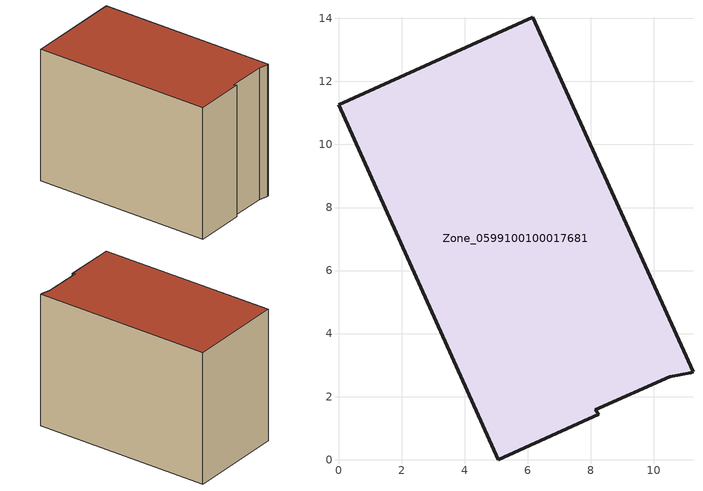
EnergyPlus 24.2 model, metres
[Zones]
Zone_0599100100017681
 floor ground (C_G): 0,11.26 6.17,14.03 11.25,2.79 11.18,2.76 10.51,2.62 8.14,1.59 8.25,1.44 5.07,0 z0
 wall outside (C_F): 6.17,14.03 0,11.26 5.07,0 8.25,1.44 8.14,1.59 10.51,2.62 11.18,2.76 11.25,2.79 6.17,14.03 z0:9.21
 roof outside (C_R): 8.14,1.59 10.51,2.62 11.18,2.76 11.25,2.79 6.17,14.03 0,11.26 5.07,0 8.25,1.44 z9.21
[BUILDING]
Pand.0599100100017681: North Axis=0; Terrain=City; Loads Convergence Tolerance Value=0.04; Temperature Convergence Tolerance Value=0.4; Solar Distribution=FullExterior; Maximum Number of Warmup Days=25; Minimum Number of Warmup Days=1
[Site:Location]
Rotterdam.The.Hague.AP_ZH_NLD Design_Conditions: Latitude=51.96; Longitude=4.45; Time Zone=1; Elevation=-4.5
[SITE:GROUNDTEMPERATURE:BUILDINGSURFACE]
18, 18, 18, 18, 18, 18, 18, 18, 18, 18, 18, 18
[MATERIAL] Thermal Absorptance=0.9; Solar Absorptance=0.7; Visible Absorptance=0.7
Name | Roughness | Thickness | Conductivity | Density | Specific Heat
G.TC.2015-2018 | MediumSmooth | 0.15 | 0.0428571 | 540 | 1210
F.TC.2015-2018 | Rough | 0.3 | 0.0666667 | 1920 | 840
R.TC.2015-2018 | MediumRough | 0.2 | 0.0333333 | 1500 | 1000
[CONSTRUCTION]
C_G: G.TC.2015-2018
C_F: F.TC.2015-2018
C_R: R.TC.2015-2018
[ZONE]
Zone_0599100100017681: Type=1; Multiplier=1; Ceiling Height=Autocalculate; Volume=Autocalculate; Floor Area=autocalculate; Part of Total Floor Area=Yes
[ZONEINFILTRATION:DESIGNFLOWRATE]
Infil_Zone_0599100100017681: Zone or ZoneList or Space or SpaceList=Zone_0599100100017681; Schedule=AlwaysOn; Design Flow Rate Calculation Method=Flow/Area; Flow Rate per Floor Area=0.0015; Constant Term Coefficient=1; Temperature Term Coefficient=0; Velocity Term Coefficient=0; Velocity Squared Term Coefficient=0
[HVACTEMPLATE:ZONE:IDEALLOADSAIRSYSTEM]
Zone_0599100100017681: Maximum Heating Supply Air Temperature=50; Minimum Cooling Supply Air Temperature=13; Maximum Heating Supply Air Humidity Ratio=0.0156; Minimum Cooling Supply Air Humidity Ratio=0.0077; Heating Limit=NoLimit; Cooling Limit=NoLimit; Dehumidification Control Type=ConstantSensibleHeatRatio; Cooling Sensible Heat Ratio=0.7; Dehumidification Setpoint=60; Humidification Control Type=None; Humidification Setpoint=30; Outdoor Air Method=None; Outdoor Air Flow Rate per Person=0.00944; Outdoor Air Flow Rate per Zone Floor Area=0; Outdoor Air Flow Rate per Zone=0; Demand Controlled Ventilation Type=None; Outdoor Air Economizer Type=NoEconomizer; Heat Recovery Type=None; Sensible Heat Recovery Effectiveness=0.7; Latent Heat Recovery Effectiveness=0.65
[ZONECONTROL:THERMOSTAT]
ThermostatControl_Zone_0599100100017681: Zone or ZoneList=Zone_0599100100017681; Control Type Schedule=DualSetpointControlType; Control 1=Thermostat_Zone_0599100100017681; Temperature Difference Between Cutout And Setpoint=0
[THERMOSTATSETPOINT:DUALSETPOINT]
Thermostat_Zone_0599100100017681: Heating Setpoint Temperature Schedule=HeatingSetpoint_Zone_0599100100017681; Cooling Setpoint Temperature Schedule=CoolingSetpoint_Zone_0599100100017681
[SCHEDULE:COMPACT]
HeatingSetpoint_Zone_0599100100017681: Through: 12/31, For: AllDays, Until: 24:00, 21
CoolingSetpoint_Zone_0599100100017681: Through: 12/31, For: AllDays, Until: 24:00, 24
DualSetpointControlType: Through: 12/31, For: AllDays, Until: 24:00, 4
AlwaysOn: Through: 12/31, For: AllDays, Until: 24:00, 1
